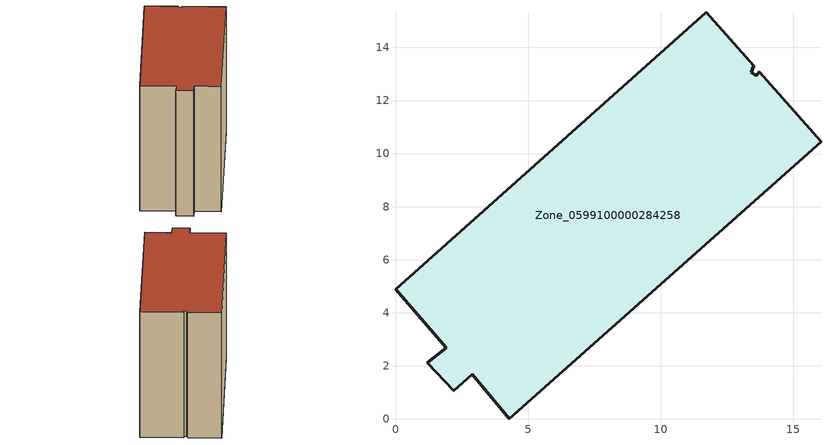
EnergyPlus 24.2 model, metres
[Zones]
Zone_0599100000284258
 floor ground (C_G): 1.2,2.12 1.91,2.68 0,4.89 11.72,15.33 13.5,13.32 13.41,13.07 13.6,12.93 13.71,13.08 16.04,10.45 4.28,0 2.9,1.68 2.19,1.05 z0.12
 wall outside (C_F): 1.91,2.68 1.2,2.12 2.19,1.05 2.9,1.68 4.28,0 16.04,10.45 13.71,13.08 13.6,12.93 13.41,13.07 13.5,13.32 11.72,15.33 0,4.89 1.91,2.68 z0.12:11.05
 roof outside (C_R): 16.04,10.45 13.71,13.08 13.6,12.93 13.41,13.07 13.5,13.32 11.72,15.33 0,4.89 1.91,2.68 1.2,2.12 2.19,1.05 2.9,1.68 4.28,0 z11.05
[BUILDING]
Pand.0599100000284258: North Axis=0; Terrain=City; Loads Convergence Tolerance Value=0.04; Temperature Convergence Tolerance Value=0.4; Solar Distribution=FullExterior; Maximum Number of Warmup Days=25; Minimum Number of Warmup Days=1
[Site:Location]
Rotterdam.The.Hague.AP_ZH_NLD Design_Conditions: Latitude=51.96; Longitude=4.45; Time Zone=1; Elevation=-4.5
[SITE:GROUNDTEMPERATURE:BUILDINGSURFACE]
18, 18, 18, 18, 18, 18, 18, 18, 18, 18, 18, 18
[MATERIAL] Thermal Absorptance=0.9; Solar Absorptance=0.7; Visible Absorptance=0.7
Name | Roughness | Thickness | Conductivity | Density | Specific Heat
G.TI.1946 | MediumSmooth | 0.15 | 1 | 540 | 1210
F.TI.1946 | Rough | 0.3 | 0.857143 | 1920 | 840
R.TI.1946 | MediumRough | 0.2 | 0.1 | 1500 | 1000
[CONSTRUCTION]
C_G: G.TI.1946
C_F: F.TI.1946
C_R: R.TI.1946
[ZONE]
Zone_0599100000284258: Type=1; Multiplier=1; Ceiling Height=Autocalculate; Volume=Autocalculate; Floor Area=autocalculate; Part of Total Floor Area=Yes
[ZONEINFILTRATION:DESIGNFLOWRATE]
Infil_Zone_0599100000284258: Zone or ZoneList or Space or SpaceList=Zone_0599100000284258; Schedule=AlwaysOn; Design Flow Rate Calculation Method=Flow/Area; Flow Rate per Floor Area=0.003; Constant Term Coefficient=1; Temperature Term Coefficient=0; Velocity Term Coefficient=0; Velocity Squared Term Coefficient=0
[HVACTEMPLATE:ZONE:IDEALLOADSAIRSYSTEM]
Zone_0599100000284258: Maximum Heating Supply Air Temperature=50; Minimum Cooling Supply Air Temperature=13; Maximum Heating Supply Air Humidity Ratio=0.0156; Minimum Cooling Supply Air Humidity Ratio=0.0077; Heating Limit=NoLimit; Cooling Limit=NoLimit; Dehumidification Control Type=ConstantSensibleHeatRatio; Cooling Sensible Heat Ratio=0.7; Dehumidification Setpoint=60; Humidification Control Type=None; Humidification Setpoint=30; Outdoor Air Method=None; Outdoor Air Flow Rate per Person=0.00944; Outdoor Air Flow Rate per Zone Floor Area=0; Outdoor Air Flow Rate per Zone=0; Demand Controlled Ventilation Type=None; Outdoor Air Economizer Type=NoEconomizer; Heat Recovery Type=None; Sensible Heat Recovery Effectiveness=0.7; Latent Heat Recovery Effectiveness=0.65
[ZONECONTROL:THERMOSTAT]
ThermostatControl_Zone_0599100000284258: Zone or ZoneList=Zone_0599100000284258; Control Type Schedule=DualSetpointControlType; Control 1=Thermostat_Zone_0599100000284258; Temperature Difference Between Cutout And Setpoint=0
[THERMOSTATSETPOINT:DUALSETPOINT]
Thermostat_Zone_0599100000284258: Heating Setpoint Temperature Schedule=HeatingSetpoint_Zone_0599100000284258; Cooling Setpoint Temperature Schedule=CoolingSetpoint_Zone_0599100000284258
[SCHEDULE:COMPACT]
HeatingSetpoint_Zone_0599100000284258: Through: 12/31, For: AllDays, Until: 24:00, 21
CoolingSetpoint_Zone_0599100000284258: Through: 12/31, For: AllDays, Until: 24:00, 24
DualSetpointControlType: Through: 12/31, For: AllDays, Until: 24:00, 4
AlwaysOn: Through: 12/31, For: AllDays, Until: 24:00, 1
